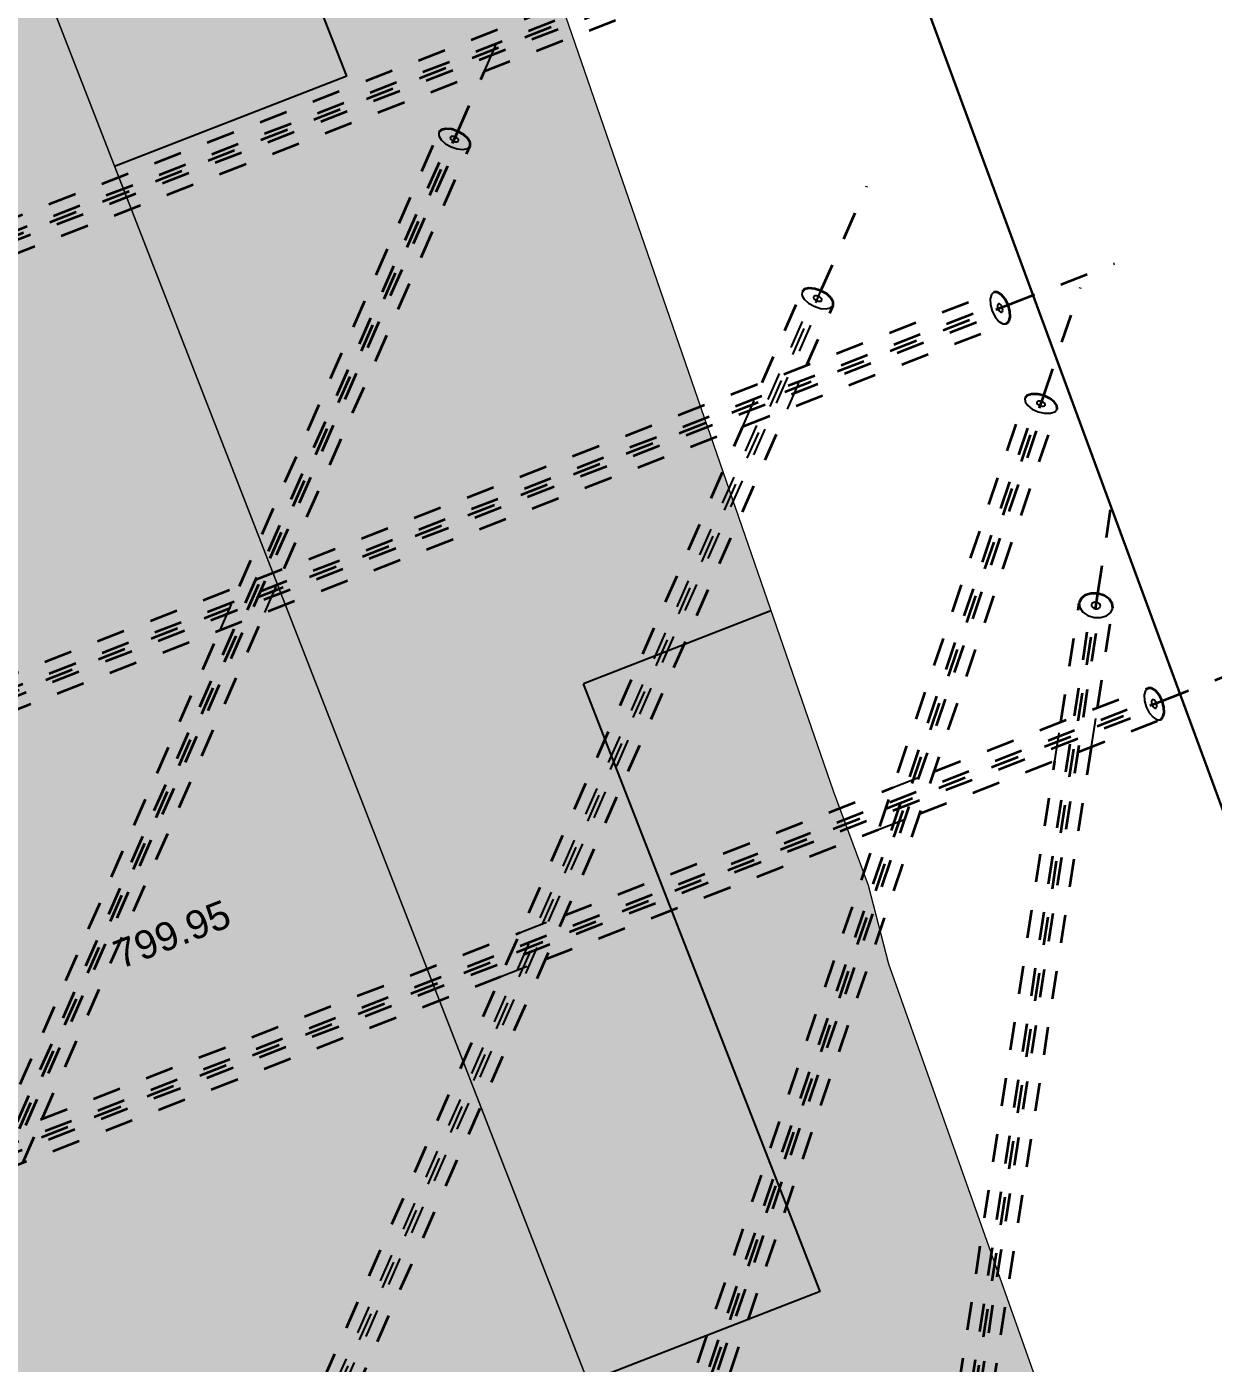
# Model space of a CAD drawing. Header units: metres. Extents: x 2688466 to 2688595, y 1221626 to 1221756.
# Drawn here: x 2688530.62 to 2688534.809, y 1221710.758 to 1221715.477 of the extents above; entities that cross this region are included whole.
import ezdxf

# ---------------------------------------------------------------- set-up
doc = ezdxf.new("R2010")
doc.units = ezdxf.units.M
doc.linetypes.add('AUSGEZOGEN', pattern=[0])
doc.linetypes.add('VERDECKT2_S2', pattern=[0.15, 0.1, -0.05])
for name, color, linetype, lineweight in [('Beton Ansicht', 7, 'AUSGEZOGEN', 35), ('Schnittbeschriftung', 7, 'AUSGEZOGEN', 50), ('Standard', 7, 'AUSGEZOGEN', 13), ('Tiefbau Global', 250, 'AUSGEZOGEN', 35)]:
    doc.layers.add(name, color=color, linetype=linetype, lineweight=lineweight)
doc.styles.add('ARIAL', font='arial.ttf')

msp = doc.modelspace()

# ---------------------------------------------------------------- hatches: boundary and pattern name
at = {"layer": 'Standard', "linetype": 'AUSGEZOGEN', "lineweight": 13, "transparency": 33554559}
h = msp.add_hatch(color=7, dxfattribs=at)
h.set_gradient(color1=(240, 240, 180), color2=(240, 240, 180), one_color=1)
h.paths.add_polyline_path([(2688533.591, 1221712.4466), (2688533.4667, 1221712.7792), (2688532.3896, 1221715.9008), (2688532.3876, 1221715.9087), (2688532.37, 1221715.9692), (2688531.8585, 1221717.5343), (2688531.6133, 1221718.3933), (2688530.9364, 1221720.7428), (2688530.6987, 1221721.52), (2688530.2984, 1221722.8273), (2688530.2829, 1221723.2644), (2688530.0962, 1221724.8753), (2688530.0899, 1221725.0138), (2688530.1238, 1221725.4969), (2688530.0136, 1221725.7905), (2688527.5257, 1221723.7244), (2688533.2341, 1221709.0671), (2688534.7286, 1221709.1966), (2688534.3174, 1221710.323), (2688533.6625, 1221712.1682)], flags=0)
at = {"layer": 'Standard', "linetype": 'AUSGEZOGEN', "lineweight": 25, "transparency": 33554687}
h = msp.add_hatch(dxfattribs=at)
h.set_pattern_fill('MUSTER', scale=2.3025, angle=111.28, style=0, pattern_type=2)
h.set_pattern_definition([(111.28, (2688522.0817, 1221733.7747), (-2.98115, 1.30987), [2.3025, -2.3025]), (201.28, (2688522.0817, 1221733.7747), (-1.30987, -2.98115), [2.3025, -2.3025])])
h.paths.add_polyline_path([(2688533.4667, 1221712.7792), (2688532.3896, 1221715.9008), (2688532.3876, 1221715.9087), (2688532.37, 1221715.9692), (2688531.8585, 1221717.5343), (2688531.6133, 1221718.3933), (2688530.9364, 1221720.7428), (2688530.6987, 1221721.52), (2688530.2984, 1221722.8273), (2688530.2829, 1221723.2644), (2688530.0962, 1221724.8753), (2688530.0899, 1221725.0138), (2688530.1238, 1221725.4969), (2688530.0136, 1221725.7905), (2688527.5257, 1221723.7244), (2688533.2341, 1221709.0671), (2688534.7286, 1221709.1966), (2688534.3174, 1221710.323), (2688533.6625, 1221712.1682), (2688533.591, 1221712.4466)], flags=0)
at = {"layer": 'Standard', "linetype": 'AUSGEZOGEN', "lineweight": 13, "transparency": 33554559}
h = msp.add_hatch(color=7, dxfattribs=at)
h.set_gradient(color1=(199, 199, 199), color2=(199, 199, 199), one_color=1)
h.paths.add_polyline_path([(2688525.0461, 1221717.7465), (2688526.1177, 1221718.1639), (2688526.5836, 1221718.3453), (2688529.8271, 1221710.0167), (2688535.0056, 1221707.7429), (2688534.4908, 1221708.5149), (2688533.2341, 1221709.0671), (2688527.5257, 1221723.7244), (2688523.3509, 1221722.0991)], flags=0)

# ---------------------------------------------------------------- linework, layer by layer
at = {"layer": 'Beton Ansicht', "linetype": 'VERDECKT2_S2', "lineweight": 35, "transparency": 33554687}
for p, q in [((2688528.6484, 1221714.052), (2688533.4903, 1221715.9377)), ((2688527.7197, 1221713.6259), (2688533.54, 1221715.8926)), ((2688528.6644, 1221714.011), (2688533.5063, 1221715.8967)), ((2688528.676, 1221713.9811), (2688533.5179, 1221715.8668)), ((2688528.6919, 1221713.9401), (2688533.5338, 1221715.8258)), ((2688532.1422, 1221715.1077), (2688532.2357, 1221715.3203)), ((2688532.1422, 1221715.1077), (2688532.2357, 1221715.3203)), ((2688532.1422, 1221715.1077), (2688532.2357, 1221715.3203)), ((2688532.1422, 1221715.1077), (2688532.2357, 1221715.3203)), ((2688529.6278, 1221709.3901), (2688532.1422, 1221715.1077)), ((2688530.0237, 1221710.3302), (2688532.1155, 1221715.0867)), ((2688531.3707, 1221713.5024), (2688532.0752, 1221715.1044)), ((2688532.084, 1221715.1131), (2688532.0752, 1221715.1044)), ((2688532.0999, 1221715.1167), (2688532.084, 1221715.1131)), ((2688532.1203, 1221715.1149), (2688532.0999, 1221715.1167)), ((2688532.1422, 1221715.1077), (2688532.1203, 1221715.1149)), ((2688532.1623, 1221715.0964), (2688532.1422, 1221715.1077)), ((2688532.1775, 1221715.0826), (2688532.1623, 1221715.0964)), ((2688532.1855, 1221715.0684), (2688532.1775, 1221715.0826)), ((2688530.053, 1221710.3173), (2688532.1448, 1221715.0738)), ((2688531.5289, 1221713.5641), (2688532.1851, 1221715.0561)), ((2688532.1851, 1221715.0561), (2688532.1855, 1221715.0684)), ((2688533.4241, 1221714.5448), (2688533.5863, 1221714.9138)), ((2688533.4241, 1221714.5448), (2688533.5863, 1221714.9138)), ((2688533.4241, 1221714.5448), (2688533.5863, 1221714.9138)), ((2688533.4241, 1221714.5448), (2688533.5863, 1221714.9138)), ((2688534.0844, 1221714.4949), (2688534.4599, 1221714.6411)), ((2688534.0844, 1221714.4949), (2688534.4599, 1221714.6411)), ((2688534.0844, 1221714.4949), (2688534.4599, 1221714.6411)), ((2688534.0844, 1221714.4949), (2688534.4599, 1221714.6411)), ((2688534.2106, 1221714.1745), (2688534.3401, 1221714.5562)), ((2688534.2106, 1221714.1745), (2688534.3401, 1221714.5562)), ((2688534.2106, 1221714.1745), (2688534.3401, 1221714.5562)), ((2688534.2106, 1221714.1745), (2688534.3401, 1221714.5562)), ((2688529.1927, 1221712.6542), (2688534.0346, 1221714.5399)), ((2688533.2162, 1221714.2212), (2688533.3571, 1221714.5415)), ((2688533.3659, 1221714.5502), (2688533.3571, 1221714.5415)), ((2688533.3817, 1221714.5539), (2688533.3659, 1221714.5502)), ((2688533.4022, 1221714.552), (2688533.3817, 1221714.5539)), ((2688533.4241, 1221714.5448), (2688533.4022, 1221714.552)), ((2688533.4442, 1221714.5335), (2688533.4241, 1221714.5448)), ((2688533.4594, 1221714.5197), (2688533.4442, 1221714.5335)), ((2688533.4674, 1221714.5056), (2688533.4594, 1221714.5197)), ((2688534.047, 1221714.5398), (2688534.0346, 1221714.5399)), ((2688534.0608, 1221714.5312), (2688534.047, 1221714.5398)), ((2688534.0739, 1221714.5155), (2688534.0608, 1221714.5312)), ((2688534.0844, 1221714.4949), (2688534.0739, 1221714.5155)), ((2688528.2641, 1221712.2281), (2688534.0844, 1221714.4949)), ((2688529.2087, 1221712.6132), (2688534.0506, 1221714.4989)), ((2688529.2203, 1221712.5834), (2688534.0622, 1221714.4691)), ((2688533.3744, 1221714.2828), (2688533.4669, 1221714.4932)), ((2688533.4669, 1221714.4932), (2688533.4674, 1221714.5056)), ((2688534.0906, 1221714.4727), (2688534.0844, 1221714.4949)), ((2688534.0916, 1221714.4522), (2688534.0906, 1221714.4727)), ((2688529.2363, 1221712.5424), (2688534.0782, 1221714.4281)), ((2688534.0782, 1221714.4281), (2688534.0872, 1221714.4365)), ((2688534.0872, 1221714.4365), (2688534.0916, 1221714.4522)), ((2688534.1676, 1221714.1798), (2688534.1522, 1221714.1748)), ((2688534.1881, 1221714.1797), (2688534.1676, 1221714.1798)), ((2688534.2106, 1221714.1745), (2688534.1881, 1221714.1797)), ((2688532.2041, 1221708.2595), (2688534.2106, 1221714.1745)), ((2688532.4749, 1221709.2446), (2688534.1441, 1221714.1654)), ((2688532.5166, 1221709.2305), (2688534.1858, 1221714.1513)), ((2688532.5469, 1221709.2202), (2688534.2161, 1221714.141)), ((2688534.1522, 1221714.1748), (2688534.1441, 1221714.1654)), ((2688534.2316, 1221714.165), (2688534.2106, 1221714.1745)), ((2688534.2479, 1221714.1526), (2688534.2316, 1221714.165)), ((2688534.2571, 1221714.1392), (2688534.2479, 1221714.1526)), ((2688534.2578, 1221714.1268), (2688534.2571, 1221714.1392)), ((2688531.3752, 1221709.7367), (2688533.3061, 1221714.1274)), ((2688532.5885, 1221709.2061), (2688534.2578, 1221714.1268)), ((2688531.2653, 1221709.785), (2688533.1479, 1221714.0658)), ((2688534.4012, 1221713.4755), (2688534.4485, 1221713.783)), ((2688533.5117, 1221707.6886), (2688534.4012, 1221713.4755)), ((2688534.378, 1221713.4758), (2688534.3574, 1221713.4697)), ((2688534.4012, 1221713.4755), (2688534.378, 1221713.4758)), ((2688534.4234, 1221713.4688), (2688534.4012, 1221713.4755)), ((2688533.6807, 1221708.8932), (2688534.379, 1221713.436)), ((2688533.7123, 1221708.8883), (2688534.4106, 1221713.4312)), ((2688534.2708, 1221713.0222), (2688534.3355, 1221713.4427)), ((2688534.3425, 1221713.4581), (2688534.3355, 1221713.4427)), ((2688534.3574, 1221713.4697), (2688534.3425, 1221713.4581)), ((2688534.4, 1221713.0725), (2688534.4541, 1221713.4245)), ((2688534.4413, 1221713.4568), (2688534.4234, 1221713.4688)), ((2688534.452, 1221713.4412), (2688534.4413, 1221713.4568)), ((2688534.4541, 1221713.4245), (2688534.452, 1221713.4412)), ((2688530.6747, 1221711.6216), (2688531.4606, 1221713.4087)), ((2688530.5165, 1221711.56), (2688531.3024, 1221713.3471)), ((2688534.6287, 1221713.0971), (2688535.0042, 1221713.2434)), ((2688534.6287, 1221713.0971), (2688535.0042, 1221713.2434)), ((2688534.6287, 1221713.0971), (2688535.0042, 1221713.2434)), ((2688534.6287, 1221713.0971), (2688535.0042, 1221713.2434)), ((2688533.824, 1221712.8481), (2688534.579, 1221713.1422)), ((2688534.5913, 1221713.1421), (2688534.579, 1221713.1422)), ((2688534.6051, 1221713.1335), (2688534.5913, 1221713.1421)), ((2688528.8084, 1221710.8304), (2688534.6287, 1221713.0971)), ((2688529.753, 1221711.2155), (2688534.5949, 1221713.1012)), ((2688534.6182, 1221713.1177), (2688534.6051, 1221713.1335)), ((2688534.6287, 1221713.0971), (2688534.6182, 1221713.1177)), ((2688534.6349, 1221713.0749), (2688534.6287, 1221713.0971)), ((2688529.7646, 1221711.1856), (2688534.6065, 1221713.0713)), ((2688534.6315, 1221713.0388), (2688534.6359, 1221713.0544)), ((2688534.6359, 1221713.0544), (2688534.6349, 1221713.0749)), ((2688533.7737, 1221712.6998), (2688534.6225, 1221713.0303)), ((2688534.6225, 1221713.0303), (2688534.6315, 1221713.0388)), ((2688533.7558, 1221708.8816), (2688534.3789, 1221712.9355)), ((2688533.6372, 1221708.8999), (2688534.2498, 1221712.8852)), ((2688532.5202, 1221712.3404), (2688533.678, 1221712.7913)), ((2688532.4519, 1221712.185), (2688533.6277, 1221712.6429)), ((2688529.7371, 1221711.2565), (2688532.362, 1221712.2788)), ((2688529.7806, 1221711.1446), (2688532.2937, 1221712.1234)), ((2688530.6064, 1221711.4662), (2688530.6747, 1221711.6216))]:
    msp.add_line(p, q, dxfattribs=at)
at = {"layer": 'Beton Ansicht', "linetype": 'VERDECKT2_S2', "lineweight": 25, "transparency": 33554687}
for p, q in [((2688532.2357, 1221715.3203), (2688532.3045, 1221715.4766)), ((2688532.0752, 1221715.1044), (2688532.0748, 1221715.092)), ((2688532.0748, 1221715.092), (2688532.0828, 1221715.0779)), ((2688532.0828, 1221715.0779), (2688532.098, 1221715.0641)), ((2688532.1155, 1221715.0867), (2688532.1154, 1221715.0834)), ((2688532.1154, 1221715.0834), (2688532.1175, 1221715.0796)), ((2688532.1179, 1221715.089), (2688532.1155, 1221715.0867)), ((2688532.1175, 1221715.0796), (2688532.1216, 1221715.0759)), ((2688532.1221, 1221715.09), (2688532.1179, 1221715.089)), ((2688532.1216, 1221715.0759), (2688532.1269, 1221715.0729)), ((2688532.1275, 1221715.0895), (2688532.1221, 1221715.09)), ((2688532.1334, 1221715.0876), (2688532.1275, 1221715.0895)), ((2688532.1387, 1221715.0845), (2688532.1334, 1221715.0876)), ((2688532.1428, 1221715.0809), (2688532.1387, 1221715.0845)), ((2688532.1449, 1221715.0771), (2688532.1428, 1221715.0809)), ((2688532.1448, 1221715.0738), (2688532.1449, 1221715.0771)), ((2688532.098, 1221715.0641), (2688532.1181, 1221715.0528)), ((2688532.1181, 1221715.0528), (2688532.14, 1221715.0456)), ((2688532.1269, 1221715.0729), (2688532.1328, 1221715.071)), ((2688532.1328, 1221715.071), (2688532.1382, 1221715.0705)), ((2688532.1382, 1221715.0705), (2688532.1424, 1221715.0715)), ((2688532.14, 1221715.0456), (2688532.1604, 1221715.0437)), ((2688532.1424, 1221715.0715), (2688532.1448, 1221715.0738)), ((2688532.1604, 1221715.0437), (2688532.1763, 1221715.0474)), ((2688532.1763, 1221715.0474), (2688532.1851, 1221715.0561)), ((2688530.9097, 1221708.8272), (2688533.4241, 1221714.5448)), ((2688531.3056, 1221709.7673), (2688533.3974, 1221714.5238)), ((2688531.3349, 1221709.7544), (2688533.4267, 1221714.5109)), ((2688533.3571, 1221714.5415), (2688533.3567, 1221714.5292)), ((2688533.3567, 1221714.5292), (2688533.3646, 1221714.515)), ((2688533.3646, 1221714.515), (2688533.3798, 1221714.5013)), ((2688533.3974, 1221714.5238), (2688533.3973, 1221714.5205)), ((2688533.3973, 1221714.5205), (2688533.3994, 1221714.5168)), ((2688533.3997, 1221714.5261), (2688533.3974, 1221714.5238)), ((2688533.3994, 1221714.5168), (2688533.4034, 1221714.5131)), ((2688533.4039, 1221714.5271), (2688533.3997, 1221714.5261)), ((2688533.4034, 1221714.5131), (2688533.4088, 1221714.5101)), ((2688533.4094, 1221714.5266), (2688533.4039, 1221714.5271)), ((2688533.4088, 1221714.5101), (2688533.4147, 1221714.5082)), ((2688533.4152, 1221714.5247), (2688533.4094, 1221714.5266)), ((2688533.4206, 1221714.5217), (2688533.4152, 1221714.5247)), ((2688533.4247, 1221714.518), (2688533.4206, 1221714.5217)), ((2688533.4243, 1221714.5086), (2688533.4267, 1221714.5109)), ((2688533.4268, 1221714.5142), (2688533.4247, 1221714.518)), ((2688533.4267, 1221714.5109), (2688533.4268, 1221714.5142)), ((2688534.0256, 1221714.5315), (2688534.0212, 1221714.5158)), ((2688534.0212, 1221714.5158), (2688534.0222, 1221714.4953)), ((2688534.0346, 1221714.5399), (2688534.0256, 1221714.5315)), ((2688533.3798, 1221714.5013), (2688533.3999, 1221714.4899)), ((2688533.3999, 1221714.4899), (2688533.4219, 1221714.4828)), ((2688533.4147, 1221714.5082), (2688533.4201, 1221714.5077)), ((2688533.4201, 1221714.5077), (2688533.4243, 1221714.5086)), ((2688533.4219, 1221714.4828), (2688533.4423, 1221714.4809)), ((2688533.4423, 1221714.4809), (2688533.4581, 1221714.4846)), ((2688533.4581, 1221714.4846), (2688533.4669, 1221714.4932)), ((2688534.0222, 1221714.4953), (2688534.0284, 1221714.4731)), ((2688534.0284, 1221714.4731), (2688534.0389, 1221714.4526)), ((2688534.0482, 1221714.4967), (2688534.047, 1221714.4925)), ((2688534.047, 1221714.4925), (2688534.0473, 1221714.487)), ((2688534.0473, 1221714.487), (2688534.0489, 1221714.4811)), ((2688534.0506, 1221714.4989), (2688534.0482, 1221714.4967)), ((2688534.0489, 1221714.4811), (2688534.0517, 1221714.4756)), ((2688534.0539, 1221714.4989), (2688534.0506, 1221714.4989)), ((2688534.0517, 1221714.4756), (2688534.0552, 1221714.4714)), ((2688534.0576, 1221714.4966), (2688534.0539, 1221714.4989)), ((2688534.0552, 1221714.4714), (2688534.0589, 1221714.4691)), ((2688534.0611, 1221714.4924), (2688534.0576, 1221714.4966)), ((2688534.0589, 1221714.4691), (2688534.0622, 1221714.4691)), ((2688534.0639, 1221714.4869), (2688534.0611, 1221714.4924)), ((2688534.0622, 1221714.4691), (2688534.0646, 1221714.4713)), ((2688534.0655, 1221714.481), (2688534.0639, 1221714.4869)), ((2688534.0646, 1221714.4713), (2688534.0658, 1221714.4755)), ((2688534.0658, 1221714.4755), (2688534.0655, 1221714.481)), ((2688534.0389, 1221714.4526), (2688534.052, 1221714.4368)), ((2688534.052, 1221714.4368), (2688534.0658, 1221714.4282)), ((2688534.0658, 1221714.4282), (2688534.0782, 1221714.4281)), ((2688533.3061, 1221714.1274), (2688533.3744, 1221714.2828)), ((2688533.1479, 1221714.0658), (2688533.2162, 1221714.2212)), ((2688534.1441, 1221714.1654), (2688534.1448, 1221714.153)), ((2688534.1448, 1221714.153), (2688534.154, 1221714.1397)), ((2688534.154, 1221714.1397), (2688534.1703, 1221714.1272)), ((2688534.1879, 1221714.1538), (2688534.1858, 1221714.1513)), ((2688534.1858, 1221714.1513), (2688534.186, 1221714.148)), ((2688534.186, 1221714.148), (2688534.1884, 1221714.1444)), ((2688534.1921, 1221714.1551), (2688534.1879, 1221714.1538)), ((2688534.1884, 1221714.1444), (2688534.1928, 1221714.1411)), ((2688534.1975, 1221714.1551), (2688534.1921, 1221714.1551)), ((2688534.1928, 1221714.1411), (2688534.1984, 1221714.1385)), ((2688534.2035, 1221714.1537), (2688534.1975, 1221714.1551)), ((2688534.1984, 1221714.1385), (2688534.2044, 1221714.1371)), ((2688534.2091, 1221714.1511), (2688534.2035, 1221714.1537)), ((2688534.2044, 1221714.1371), (2688534.2099, 1221714.1371)), ((2688534.2135, 1221714.1478), (2688534.2091, 1221714.1511)), ((2688534.2099, 1221714.1371), (2688534.214, 1221714.1385)), ((2688534.2159, 1221714.1443), (2688534.2135, 1221714.1478)), ((2688534.214, 1221714.1385), (2688534.2161, 1221714.141)), ((2688534.2161, 1221714.141), (2688534.2159, 1221714.1443)), ((2688534.1703, 1221714.1272), (2688534.1913, 1221714.1177)), ((2688534.1913, 1221714.1177), (2688534.2138, 1221714.1125)), ((2688534.2138, 1221714.1125), (2688534.2343, 1221714.1124)), ((2688534.2343, 1221714.1124), (2688534.2498, 1221714.1174)), ((2688534.2498, 1221714.1174), (2688534.2578, 1221714.1268)), ((2688531.4606, 1221713.4087), (2688531.5289, 1221713.5641)), ((2688531.3024, 1221713.3471), (2688531.3707, 1221713.5024)), ((2688534.3355, 1221713.4427), (2688534.3375, 1221713.426)), ((2688534.3375, 1221713.426), (2688534.3483, 1221713.4104)), ((2688534.3808, 1221713.4401), (2688534.379, 1221713.436)), ((2688534.379, 1221713.436), (2688534.3795, 1221713.4316)), ((2688534.3795, 1221713.4316), (2688534.3824, 1221713.4274)), ((2688534.3848, 1221713.4432), (2688534.3808, 1221713.4401)), ((2688534.3824, 1221713.4274), (2688534.3871, 1221713.4242)), ((2688534.3903, 1221713.4449), (2688534.3848, 1221713.4432)), ((2688534.3871, 1221713.4242), (2688534.3931, 1221713.4224)), ((2688534.3965, 1221713.4448), (2688534.3903, 1221713.4449)), ((2688534.4024, 1221713.443), (2688534.3965, 1221713.4448)), ((2688534.3992, 1221713.4223), (2688534.4047, 1221713.424)), ((2688534.4072, 1221713.4398), (2688534.4024, 1221713.443)), ((2688534.4047, 1221713.424), (2688534.4087, 1221713.4271)), ((2688534.41, 1221713.4356), (2688534.4072, 1221713.4398)), ((2688534.4087, 1221713.4271), (2688534.4106, 1221713.4312)), ((2688534.4106, 1221713.4312), (2688534.41, 1221713.4356)), ((2688534.4471, 1221713.4091), (2688534.4541, 1221713.4245)), ((2688534.3483, 1221713.4104), (2688534.3661, 1221713.3983)), ((2688534.3661, 1221713.3983), (2688534.3883, 1221713.3917)), ((2688534.3883, 1221713.3917), (2688534.4115, 1221713.3914)), ((2688534.3931, 1221713.4224), (2688534.3992, 1221713.4223)), ((2688534.4115, 1221713.3914), (2688534.4322, 1221713.3975)), ((2688534.4322, 1221713.3975), (2688534.4471, 1221713.4091)), ((2688534.579, 1221713.1422), (2688534.5699, 1221713.1337)), ((2688534.5699, 1221713.1337), (2688534.5656, 1221713.1181)), ((2688534.5656, 1221713.1181), (2688534.5666, 1221713.0976)), ((2688534.5666, 1221713.0976), (2688534.5728, 1221713.0754)), ((2688534.5925, 1221713.0989), (2688534.5914, 1221713.0947)), ((2688534.5914, 1221713.0947), (2688534.5916, 1221713.0893)), ((2688534.5949, 1221713.1012), (2688534.5925, 1221713.0989)), ((2688534.5982, 1221713.1011), (2688534.5949, 1221713.1012)), ((2688534.6019, 1221713.0989), (2688534.5982, 1221713.1011)), ((2688534.6054, 1221713.0946), (2688534.6019, 1221713.0989)), ((2688534.6082, 1221713.0892), (2688534.6054, 1221713.0946)), ((2688534.3789, 1221712.9355), (2688534.4, 1221713.0725)), ((2688534.5728, 1221713.0754), (2688534.5832, 1221713.0548)), ((2688534.5832, 1221713.0548), (2688534.5964, 1221713.039)), ((2688534.5916, 1221713.0893), (2688534.5933, 1221713.0834)), ((2688534.5933, 1221713.0834), (2688534.5961, 1221713.0779)), ((2688534.5961, 1221713.0779), (2688534.5996, 1221713.0737)), ((2688534.5996, 1221713.0737), (2688534.6032, 1221713.0714)), ((2688534.6032, 1221713.0714), (2688534.6065, 1221713.0713)), ((2688534.6065, 1221713.0713), (2688534.609, 1221713.0736)), ((2688534.6098, 1221713.0832), (2688534.6082, 1221713.0892)), ((2688534.609, 1221713.0736), (2688534.6101, 1221713.0778)), ((2688534.6101, 1221713.0778), (2688534.6098, 1221713.0832)), ((2688534.2498, 1221712.8852), (2688534.2708, 1221713.0222)), ((2688534.5964, 1221713.039), (2688534.6102, 1221713.0304)), ((2688534.6102, 1221713.0304), (2688534.6225, 1221713.0303)), ((2688533.678, 1221712.7913), (2688533.824, 1221712.8481)), ((2688533.6277, 1221712.6429), (2688533.7737, 1221712.6998)), ((2688532.362, 1221712.2788), (2688532.5202, 1221712.3404)), ((2688532.2937, 1221712.1234), (2688532.4519, 1221712.185))]:
    msp.add_line(p, q, dxfattribs=at)
at = {"layer": 'Schnittbeschriftung', "color": 7, "linetype": 'AUSGEZOGEN', "lineweight": 13, "transparency": 33554687}
for points in [[(2688527.5257, 1221723.7244), (2688530.0136, 1221725.7905), (2688530.1238, 1221725.4969), (2688530.0899, 1221725.0138), (2688530.0962, 1221724.8753), (2688530.2829, 1221723.2644), (2688530.2984, 1221722.8273), (2688530.6987, 1221721.52), (2688530.9364, 1221720.7428), (2688531.6133, 1221718.3933), (2688531.8585, 1221717.5343), (2688532.37, 1221715.9692), (2688532.3876, 1221715.9087), (2688532.3896, 1221715.9008), (2688533.4667, 1221712.7792), (2688533.591, 1221712.4466), (2688533.6625, 1221712.1682), (2688534.3174, 1221710.323), (2688534.7286, 1221709.1966), (2688533.2341, 1221709.0671), (2688527.5257, 1221723.7244)], [(2688534.4908, 1221708.5149), (2688535.0056, 1221707.7429), (2688529.8271, 1221710.0167), (2688526.5836, 1221718.3453), (2688526.1177, 1221718.1639), (2688526.1177, 1221718.1639), (2688525.0461, 1221717.7465), (2688523.3509, 1221722.0991), (2688527.5257, 1221723.7244), (2688533.2341, 1221709.0671), (2688534.4908, 1221708.5149)]]:
    msp.add_lwpolyline(points, close=True, dxfattribs=at)
at = {"layer": 'Tiefbau Global', "color": 1, "lineweight": 25, "transparency": 33554687}
msp.add_lwpolyline([(2688539.383, 1221700.392), (2688539.383, 1221700.392), (2688528.044, 1221731.155), (2688528.044, 1221731.155)], close=True, dxfattribs=at)

# ---------------------------------------------------------------- texts
at = {"layer": 'Schnittbeschriftung', "color": 1, "lineweight": 13, "transparency": 33554687, "insert": (2688531.1511, 1221712.2256), "char_height": 0.1, "width": 0.480198, "attachment_point": 8, "rotation": 21.28, "style": 'ARIAL'}
msp.add_mtext('\\W1.00;799.95', dxfattribs=at)

doc.saveas('drawing.dxf')
